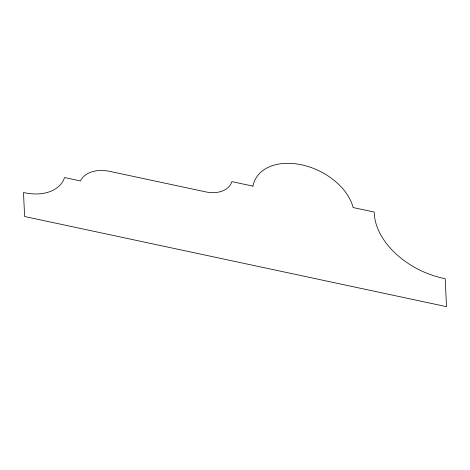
<?xml version="1.0" encoding="UTF-8"?>
<svg xmlns="http://www.w3.org/2000/svg" width="470" height="470" viewBox="0 0 470 470"><rect width="100%" height="100%" fill="white"/><g stroke="black" fill="none" stroke-linecap="round" stroke-linejoin="round"><path stroke-width="0.7" d="M252.948 186.138L231.851 181.632A29.745 19.981 25.8 0 1 206.224 191.989L111.302 171.703A34.381 23.095 25.8 0 0 80.399 180.932L64.578 177.554A45.39 30.491 25.8 0 1 23.5 192.524L24.61 216.511L446.5 306.657L445.202 278.675A70.5 47.358 25.8 0 1 374.243 212.052L353.146 207.546A53.727 36.09 25.8 0 0 301.564 164.805A53.727 36.09 25.8 0 0 252.948 186.138"/></g></svg>
